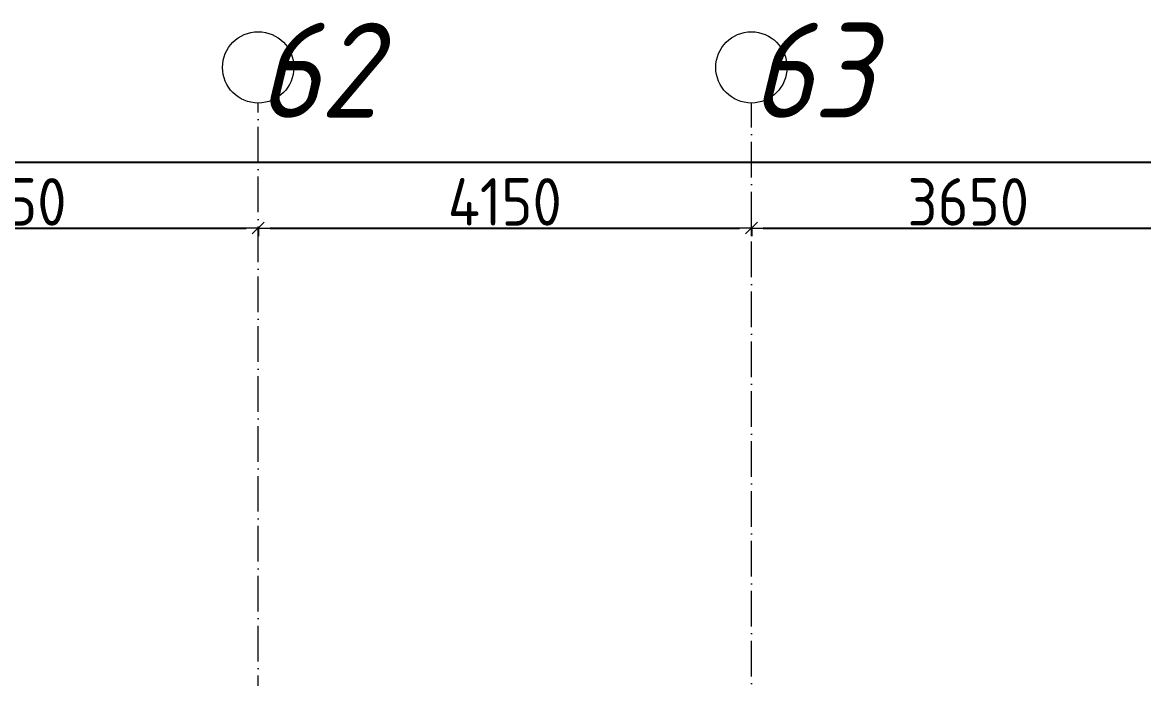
# Model space of a CAD drawing. Header units: millimetres. Extents: x -401725 to 250493, y 305116 to 802890.
# Drawn here: x 233795 to 243229, y 545063 to 550587 of the extents above; entities that cross this region are included whole.
import ezdxf

# ---------------------------------------------------------------- set-up
doc = ezdxf.new("R2010")
doc.units = ezdxf.units.MM
doc.linetypes.add('50_200_ШТРИХ_1Т_ш5_п1_п1_', pattern=[700, 500, -100, 0, -100])
for name, color, linetype, lineweight in [('A-____-____-DIMS', 7, 'Continuous', 9), ('S-GRID-____-IDEN', 7, 'Continuous', 9), ('S-GRID-____-OTLN-1', 7, '50_200_ШТРИХ_1Т_ш5_п1_п1_', 9)]:
    doc.layers.add(name, color=color, linetype=linetype, lineweight=lineweight)
doc.styles.add('ISOCPEUR_I_9', font='isocpeui.ttf', dxfattribs={"width": 0.9, "height": 250})
doc.styles.add('СПДС', font='isocpeur.ttf', dxfattribs={"width": 0.9})
doc.dimstyles.new('Размера А3', dxfattribs={"dimtxt": 200, "dimasz": 100, "dimexe": 70, "dimexo": 100, "dimgap": 20, "dimtad": 1, "dimdec": 0, "dimrnd": 10, "dimzin": 0, "dimdsep": 46, "dimtxsty": 'СПДС', "dimblk": 'ARROWHEAD_6', "dimcen": 1, "dimclrd": 256, "dimclre": 256, "dimclrt": 256, "dimazin": 0, "dimtfac": 1, "dimtdec": 0, "dimtmove": 2, "dimatfit": 3, "dimfxl": 1, "dimtolj": 1, "dimtzin": 0, "dimarcsym": 0})

# ---------------------------------------------------------------- blocks, each defined once
blk = doc.blocks.new('Ось сетки - Круг_Ø6_00__ISO-2_5_0_9K_-25732049-АР1_План отверстий 3 этажа в осях 1-64_Ю-ЯЯ')
at = {"layer": 'S-GRID-____-IDEN'}
blk.add_circle((0, 0), 3, dxfattribs=at)
blk = doc.blocks.new('ARROWHEAD_6')
at = {"color": 0, "linetype": 'Continuous'}
for p, q in [((0, 0), (-1, 0)), ((-0.5, -0.5), (0.5, 0.5))]:
    blk.add_line(p, q, dxfattribs=at)
blk = doc.blocks.new('*D2646')
at = {"layer": 'A-____-____-DIMS', "lineweight": -2, "transparency": 16777216}
for p, q in [((231529.1, 548862.5), (231529.1, 548786.4)), ((231629.1, 548856.4), (235679.1, 548856.4)), ((235779.1, 548862.5), (235779.1, 548786.4))]:
    blk.add_line(p, q, dxfattribs=at)
at = {"layer": 'Defpoints', "color": 0, "transparency": 16777216}
for p in [(231529.1, 548962.5), (235779.1, 548962.5), (235779.1, 548856.4)]:
    blk.add_point(p, dxfattribs=at)
at = {"layer": 'A-____-____-DIMS', "lineweight": -2, "transparency": 16777216, "xscale": 100, "yscale": 100, "zscale": 100, "rotation": 180}
blk.add_blockref('ARROWHEAD_6', (231529.1, 548856.4), dxfattribs=at)
at = {"layer": 'A-____-____-DIMS', "lineweight": -2, "transparency": 16777216, "xscale": 100, "yscale": 100, "zscale": 100}
blk.add_blockref('ARROWHEAD_6', (235779.1, 548856.4), dxfattribs=at)
at = {"layer": 'A-____-____-DIMS', "transparency": 16777216, "insert": (233654.1, 549076.4), "char_height": 400, "attachment_point": 5, "style": 'СПДС'}
blk.add_mtext('\\A1;4250', dxfattribs=at)
blk = doc.blocks.new('*D2647')
at = {"layer": 'A-____-____-DIMS', "lineweight": -2, "transparency": 16777216}
for p, q in [((235779.1, 548862.5), (235779.1, 548786.4)), ((235879.1, 548856.4), (239829.1, 548856.4)), ((239929.1, 548862.5), (239929.1, 548786.4))]:
    blk.add_line(p, q, dxfattribs=at)
at = {"layer": 'Defpoints', "color": 0, "transparency": 16777216}
for p in [(235779.1, 548962.5), (239929.1, 548962.5), (239929.1, 548856.4)]:
    blk.add_point(p, dxfattribs=at)
at = {"layer": 'A-____-____-DIMS', "lineweight": -2, "transparency": 16777216, "xscale": 100, "yscale": 100, "zscale": 100, "rotation": 180}
blk.add_blockref('ARROWHEAD_6', (235779.1, 548856.4), dxfattribs=at)
at = {"layer": 'A-____-____-DIMS', "lineweight": -2, "transparency": 16777216, "xscale": 100, "yscale": 100, "zscale": 100}
blk.add_blockref('ARROWHEAD_6', (239929.1, 548856.4), dxfattribs=at)
at = {"layer": 'A-____-____-DIMS', "transparency": 16777216, "insert": (237854.1, 549076.4), "char_height": 400, "attachment_point": 5, "style": 'СПДС'}
blk.add_mtext('\\A1;4150', dxfattribs=at)
blk = doc.blocks.new('*D2648')
at = {"layer": 'A-____-____-DIMS', "lineweight": -2, "transparency": 16777216}
for p, q in [((239929.1, 548862.5), (239929.1, 548786.4)), ((240029.1, 548856.4), (243479.1, 548856.4)), ((243579.1, 548862.5), (243579.1, 548786.4))]:
    blk.add_line(p, q, dxfattribs=at)
at = {"layer": 'Defpoints', "color": 0, "transparency": 16777216}
for p in [(239929.1, 548962.5), (243579.1, 548962.5), (243579.1, 548856.4)]:
    blk.add_point(p, dxfattribs=at)
at = {"layer": 'A-____-____-DIMS', "lineweight": -2, "transparency": 16777216, "xscale": 100, "yscale": 100, "zscale": 100, "rotation": 180}
blk.add_blockref('ARROWHEAD_6', (239929.1, 548856.4), dxfattribs=at)
at = {"layer": 'A-____-____-DIMS', "lineweight": -2, "transparency": 16777216, "xscale": 100, "yscale": 100, "zscale": 100}
blk.add_blockref('ARROWHEAD_6', (243579.1, 548856.4), dxfattribs=at)
at = {"layer": 'A-____-____-DIMS', "transparency": 16777216, "insert": (241754.1, 549076.4), "char_height": 400, "attachment_point": 5, "style": 'СПДС'}
blk.add_mtext('\\A1;3650', dxfattribs=at)
blk = doc.blocks.new('*D2649')
at = {"layer": 'A-____-____-DIMS', "lineweight": -2, "transparency": 16777216}
for p, q in [((140079.1, 549414.7), (140079.1, 549338.6)), ((140179.1, 549408.6), (191047.9, 549408.6)), ((243479.1, 549408.6), (192455.9, 549408.6)), ((243579.1, 549414.7), (243579.1, 549338.6))]:
    blk.add_line(p, q, dxfattribs=at)
at = {"layer": 'Defpoints', "color": 0, "transparency": 16777216}
for p in [(140079.1, 549514.7), (243579.1, 549514.7), (243579.1, 549408.6)]:
    blk.add_point(p, dxfattribs=at)
at = {"layer": 'A-____-____-DIMS', "lineweight": -2, "transparency": 16777216, "xscale": 100, "yscale": 100, "zscale": 100, "rotation": 180}
blk.add_blockref('ARROWHEAD_6', (140079.1, 549408.6), dxfattribs=at)
at = {"layer": 'A-____-____-DIMS', "lineweight": -2, "transparency": 16777216, "xscale": 100, "yscale": 100, "zscale": 100}
blk.add_blockref('ARROWHEAD_6', (243579.1, 549408.6), dxfattribs=at)
at = {"layer": 'A-____-____-DIMS', "transparency": 16777216, "insert": (191067.9, 549835.2), "char_height": 400, "attachment_point": 1, "line_spacing_factor": 1.149209, "style": 'СПДС'}
blk.add_mtext('\\A1;103500', dxfattribs=at)

msp = doc.modelspace()

# ---------------------------------------------------------------- linework, layer by layer
at = {"layer": 'S-GRID-____-OTLN-1', "color": 251, "ltscale": 0.6, "true_color": 0x636466}
for p, q in [((235779.0567, 498996.983), (235779.0567, 549908.7924)), ((239929.0567, 508532.6233), (239929.0567, 549908.7924))]:
    msp.add_line(p, q, dxfattribs=at)

# ---------------------------------------------------------------- block references
at = {"layer": 'S-GRID-____-IDEN', "xscale": 99.99999999999993, "yscale": 99.99999999999993, "zscale": 99.99999999999993}
for p in [(235779.0567, 550208.7924), (239929.0567, 550208.7924)]:
    msp.add_blockref('Ось сетки - Круг_Ø6_00__ISO-2_5_0_9K_-25732049-АР1_План отверстий 3 этажа в осях 1-64_Ю-ЯЯ', p, dxfattribs=at)

# ---------------------------------------------------------------- texts
at = {"layer": 'S-GRID-____-IDEN', "char_height": 800, "width": 404.0505, "attachment_point": 1, "style": 'ISOCPEUR_I_9'}
for s, insert in [('62', (235775.7935, 550584.8207)), ('63', (239925.7935, 550584.8207))]:
    msp.add_mtext(s, dxfattribs=dict(at, insert=insert))

# ---------------------------------------------------------------- dimensions: what is measured, and where the dimension line sits
at = {"layer": 'A-____-____-DIMS'}
dim = msp.add_linear_dim(base=(243579.0567, 549408.6096), p1=(140079.0567, 549514.6756), p2=(243579.0567, 549514.6756), dimstyle='Размера А3', override={"dimtxt": 400}, dxfattribs=at)
dim.commit()
dim.dimension.update_dxf_attribs({"geometry": '*D2649', "text_midpoint": (191751.907, 549568.5568), "dimtype": 160})
for base, p1, p2, picture, middle in [((235779.0567, 548856.3903), (231529.0567, 548962.4563), (235779.0567, 548962.4563), '*D2646', (233654.0567, 549076.3903)), ((239929.0567, 548856.3903), (235779.0567, 548962.4563), (239929.0567, 548962.4563), '*D2647', (237854.0567, 549076.3903)), ((243579.0567, 548856.3903), (239929.0567, 548962.4563), (243579.0567, 548962.4563), '*D2648', (241754.0567, 549076.3903))]:
    dim = msp.add_linear_dim(base=base, p1=p1, p2=p2, dimstyle='Размера А3', override={"dimtxt": 400}, dxfattribs=at)
    dim.commit()
    dim.dimension.update_dxf_attribs({"geometry": picture, "text_midpoint": middle})

doc.saveas('drawing.dxf')
